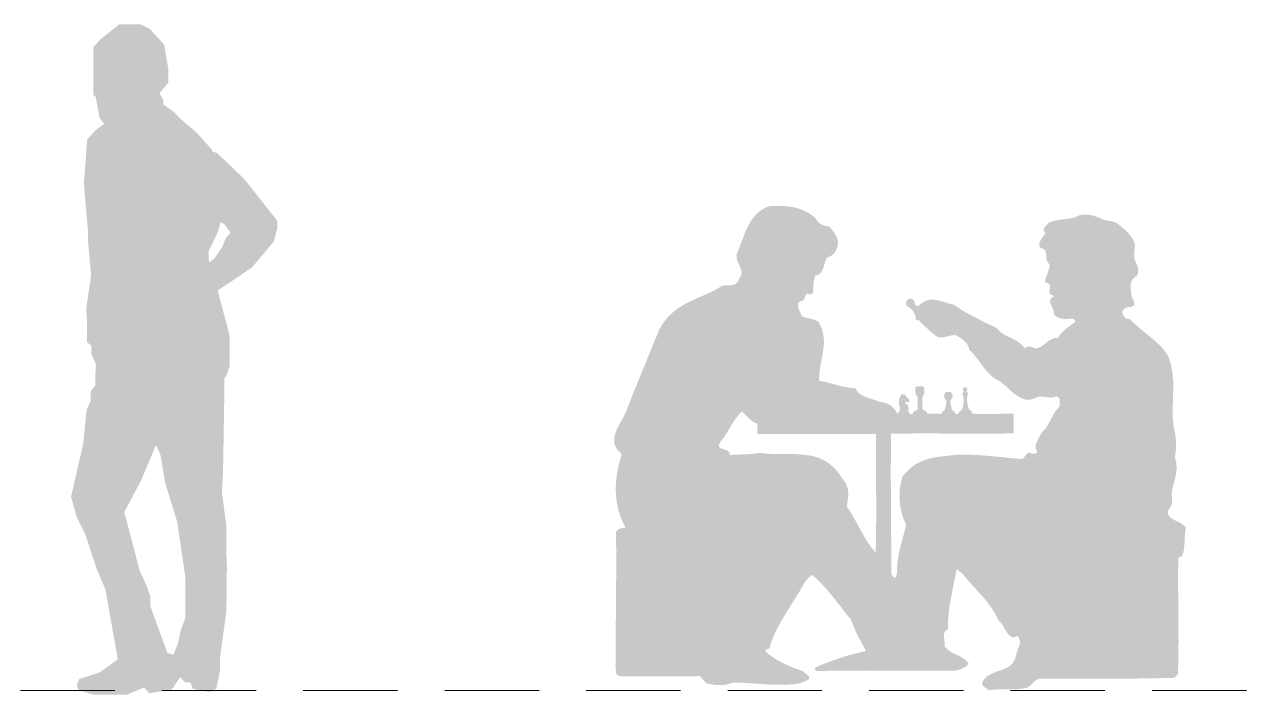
# Model space of a CAD drawing. Header units: millimetres. Extents: x 236 to 248.7, y 149.2 to 166.6.
# Drawn here: x 238.967 to 242.194, y 159.899 to 161.674 of the extents above; entities that cross this region are included whole.
import ezdxf

# ---------------------------------------------------------------- set-up
doc = ezdxf.new("R2010")
doc.units = ezdxf.units.MM
doc.linetypes.add('TRATTEGGIATA2', pattern=[0.375, 0.25, -0.125])
doc.layers.add('FIGURE_PERSONE', color=252, linetype='Continuous', lineweight=0)

msp = doc.modelspace()

# ---------------------------------------------------------------- hatches: boundary and pattern name
at = {"layer": 'FIGURE_PERSONE', "linetype": 'Continuous'}
h = msp.add_hatch(color=252, dxfattribs=at)
h.paths.add_polyline_path([(239.1246, 161.2522), (239.1333, 161.3697), (239.1568, 161.3948), (239.1783, 161.4106), (239.1661, 161.4268), (239.1558, 161.4821), (239.1497, 161.4873), (239.1497, 161.6135), (239.1661, 161.6325), (239.218, 161.674), (239.275, 161.674), (239.2992, 161.6619), (239.3373, 161.6204), (239.3485, 161.5547), (239.3485, 161.5201), (239.3247, 161.4915), (239.3355, 161.4735), (239.3355, 161.4616), (239.3649, 161.4406), (239.377, 161.4268), (239.422, 161.3888), (239.4638, 161.342), (239.465, 161.337), (239.4773, 161.3334), (239.5499, 161.2643), (239.6372, 161.1537), (239.6372, 161.1347), (239.6277, 161.0983), (239.5706, 161.0309), (239.5153, 160.9929), (239.479, 160.9693), (239.511, 160.8494), (239.511, 160.7682), (239.5015, 160.7405), (239.4997, 160.7405), (239.4965, 160.7353), (239.4965, 160.6714), (239.4933, 160.483), (239.4902, 160.4363), (239.5017, 160.3499), (239.5017, 160.2945), (239.5036, 160.2375), (239.5023, 160.1182), (239.4851, 159.9955), (239.4851, 159.9609), (239.4755, 159.9142), (239.4565, 159.9056), (239.4133, 159.9142), (239.4064, 159.9315), (239.3926, 159.9315), (239.3794, 159.9447), (239.358, 159.9125), (239.2975, 159.9022), (239.2906, 159.9108), (239.2837, 159.9177), (239.2387, 159.8987), (239.1488, 159.8987), (239.1102, 159.911), (239.1056, 159.9246), (239.1125, 159.9402), (239.1661, 159.9575), (239.2145, 159.992), (239.1817, 160.177), (239.1575, 160.2341), (239.1281, 160.3239), (239.1056, 160.3689), (239.0905, 160.4228), (239.1229, 160.5642), (239.1316, 160.6524), (239.1428, 160.6766), (239.1428, 160.7025), (239.1545, 160.7174), (239.1545, 160.7388), (239.1566, 160.7734), (239.1445, 160.801), (239.1445, 160.8235), (239.1329, 160.8321), (239.1329, 160.8875), (239.1307, 160.9203), (239.1437, 161.0102), (239.135, 161.1074), (239.135, 161.1312)])
h.paths.add_polyline_path([(239.4869, 161.1497), (239.479, 161.1226), (239.4557, 161.0741), (239.4557, 161.0517), (239.4562, 161.0438), (239.4708, 161.054), (239.4911, 161.0845), (239.5015, 161.1087), (239.5132, 161.1224), (239.4963, 161.145)], flags=16)
h.paths.add_polyline_path([(239.3155, 160.5594), (239.2768, 160.4674), (239.2316, 160.382), (239.2612, 160.2703), (239.2716, 160.2289), (239.2906, 160.1874), (239.301, 160.1583), (239.301, 160.1319), (239.3459, 160.0093), (239.3615, 160.0041), (239.3736, 160.0335), (239.3822, 160.0716), (239.3934, 160.1009), (239.3934, 160.2098), (239.3718, 160.3568), (239.3407, 160.457), (239.3269, 160.5365)], flags=16)
h = msp.add_hatch(color=252, dxfattribs=at)
h.paths.add_polyline_path([(240.9101, 160.6168), (240.9094, 160.6122), (240.9094, 160.6027), (240.9097, 160.5932), (240.9101, 160.5894), (240.9219, 160.5894), (240.9337, 160.589), (240.9451, 160.589), (240.9561, 160.589), (240.9667, 160.589), (240.9774, 160.589), (240.9876, 160.589), (240.9979, 160.5886), (241.0078, 160.5886), (241.0177, 160.5886), (241.0276, 160.5886), (241.0371, 160.5886), (241.0462, 160.5886), (241.0557, 160.5886), (241.0648, 160.5886), (241.0739, 160.5886), (241.083, 160.5886), (241.0922, 160.5886), (241.1013, 160.5886), (241.11, 160.5886), (241.1191, 160.5886), (241.1283, 160.5886), (241.1374, 160.5886), (241.1465, 160.5886), (241.156, 160.5886), (241.1651, 160.5886), (241.1746, 160.5886), (241.1845, 160.5886), (241.194, 160.5886), (241.2039, 160.5886), (241.2142, 160.5886), (241.2244, 160.5886), (241.2244, 160.5073), (241.2248, 160.4286), (241.2248, 160.3511), (241.2237, 160.2751), (241.2183, 160.2808), (241.213, 160.2873), (241.2077, 160.2941), (241.2028, 160.3017), (241.1978, 160.3097), (241.1929, 160.3177), (241.1883, 160.326), (241.1834, 160.3344), (241.1788, 160.3431), (241.1743, 160.3515), (241.1697, 160.3599), (241.1651, 160.3678), (241.1606, 160.3758), (241.156, 160.3834), (241.1514, 160.3903), (241.1469, 160.3967), (241.1484, 160.4066), (241.1499, 160.4161), (241.1507, 160.4256), (241.1511, 160.4347), (241.1495, 160.4435), (241.1469, 160.4522), (241.1423, 160.4613), (241.1355, 160.4701), (241.1256, 160.4853), (241.1146, 160.4982), (241.1032, 160.5085), (241.0914, 160.5168), (241.0789, 160.5233), (241.0656, 160.5282), (241.0519, 160.5316), (241.0378, 160.5335), (241.0234, 160.5351), (241.0086, 160.5358), (240.9937, 160.5358), (240.9785, 160.5358), (240.963, 160.5358), (240.9474, 160.5362), (240.9314, 160.5373), (240.9158, 160.5389), (240.9101, 160.5381), (240.9048, 160.5373), (240.8995, 160.5366), (240.8942, 160.5362), (240.8892, 160.5358), (240.8847, 160.5354), (240.8797, 160.5354), (240.8752, 160.5351), (240.8706, 160.5351), (240.866, 160.5347), (240.8615, 160.5347), (240.8569, 160.5343), (240.852, 160.5343), (240.847, 160.5339), (240.8421, 160.5335), (240.8372, 160.5328), (240.8356, 160.54), (240.8311, 160.5446), (240.825, 160.5472), (240.8182, 160.5491), (240.8124, 160.5514), (240.8086, 160.5544), (240.8079, 160.5598), (240.8117, 160.5681), (240.8197, 160.5784), (240.8269, 160.5886), (240.833, 160.5989), (240.8391, 160.6092), (240.8451, 160.6194), (240.852, 160.6293), (240.86, 160.6392), (240.8691, 160.6487), (240.8729, 160.6445), (240.8778, 160.6399), (240.8828, 160.6346), (240.8885, 160.6297), (240.8942, 160.6247), (240.8999, 160.6209), (240.9052, 160.6179)], flags=16)
h.paths.add_polyline_path([(241.3126, 160.6749), (241.3122, 160.6745), (241.3118, 160.6734), (241.3107, 160.6719), (241.3072, 160.6738), (241.3046, 160.6745), (241.3031, 160.6741), (241.3019, 160.6734), (241.3031, 160.6715), (241.3046, 160.6692), (241.3065, 160.6673), (241.3084, 160.6646), (241.3099, 160.6616), (241.3107, 160.6582), (241.3107, 160.654), (241.3095, 160.6491), (241.3107, 160.6475), (241.3122, 160.6453), (241.3137, 160.6434), (241.3149, 160.6422), (241.316, 160.6422), (241.319, 160.6422), (241.3217, 160.6418), (241.3228, 160.6418), (241.3228, 160.643), (241.3228, 160.6449), (241.3228, 160.6464), (241.3228, 160.6472), (241.3236, 160.6475), (241.3251, 160.6487), (241.327, 160.6498), (241.3289, 160.651), (241.3312, 160.6521), (241.3331, 160.6529), (241.3342, 160.6536), (241.335, 160.6536), (241.335, 160.6669), (241.335, 160.6772), (241.335, 160.684), (241.3346, 160.6867), (241.3338, 160.6882), (241.3335, 160.6893), (241.3323, 160.6905), (241.3308, 160.6912), (241.3293, 160.6966), (241.3285, 160.7042), (241.3285, 160.7106), (241.33, 160.714), (241.3323, 160.7148), (241.3354, 160.7152), (241.3384, 160.7156), (241.3418, 160.7156), (241.3445, 160.7156), (241.3475, 160.7152), (241.3494, 160.7148), (241.3509, 160.714), (241.3521, 160.7091), (241.3525, 160.7019), (241.3521, 160.6954), (241.3502, 160.6916), (241.3498, 160.6912), (241.349, 160.6901), (241.3483, 160.6886), (241.3475, 160.6863), (241.3475, 160.6814), (241.3475, 160.6703), (241.3475, 160.6593), (241.3475, 160.6544), (241.3479, 160.654), (241.349, 160.6532), (241.3509, 160.6525), (241.3529, 160.6513), (241.3551, 160.6502), (241.357, 160.6491), (241.3586, 160.6483), (241.3593, 160.6475), (241.3597, 160.6468), (241.3597, 160.6449), (241.3597, 160.6434), (241.3597, 160.6426), (241.3631, 160.6426), (241.3673, 160.6426), (241.3726, 160.6426), (241.3783, 160.6426), (241.384, 160.6426), (241.3897, 160.6426), (241.395, 160.6426), (241.3992, 160.6426), (241.3992, 160.6434), (241.3992, 160.6456), (241.3992, 160.6475), (241.3992, 160.6487), (241.4, 160.6487), (241.4015, 160.6491), (241.4034, 160.6491), (241.4042, 160.6491), (241.4076, 160.657), (241.4095, 160.6639), (241.4106, 160.67), (241.4106, 160.6764), (241.4095, 160.6783), (241.4072, 160.6829), (241.4049, 160.6874), (241.4038, 160.6897), (241.4045, 160.6912), (241.4064, 160.6947), (241.408, 160.6981), (241.4091, 160.6996), (241.4099, 160.6996), (241.4114, 160.7), (241.4137, 160.7), (241.4163, 160.7), (241.4186, 160.7), (241.4209, 160.7), (241.4224, 160.6996), (241.4232, 160.6996), (241.4239, 160.6985), (241.4258, 160.6954), (241.4273, 160.692), (241.4281, 160.689), (241.427, 160.6871), (241.4247, 160.6829), (241.4224, 160.6787), (241.4213, 160.6768), (241.422, 160.6707), (241.4235, 160.6627), (241.4254, 160.6551), (241.4289, 160.6491), (241.433, 160.6491), (241.433, 160.6483), (241.433, 160.6468), (241.433, 160.6449), (241.4327, 160.6426), (241.4338, 160.6426), (241.4349, 160.6426), (241.4361, 160.6426), (241.4376, 160.6422), (241.4395, 160.6422), (241.441, 160.6426), (241.4429, 160.6426), (241.4448, 160.643), (241.4448, 160.6445), (241.4448, 160.6464), (241.4448, 160.6483), (241.4448, 160.6487), (241.4479, 160.6498), (241.4505, 160.6521), (241.4528, 160.6555), (241.4543, 160.6593), (241.4555, 160.6643), (241.4562, 160.6696), (241.4566, 160.676), (241.4566, 160.6829), (241.4562, 160.6859), (241.4555, 160.6893), (241.4543, 160.6928), (241.4528, 160.6958), (241.4566, 160.7011), (241.4543, 160.7061), (241.4555, 160.7099), (241.4577, 160.7125), (241.46, 160.7133), (241.4627, 160.7129), (241.4653, 160.711), (241.4665, 160.7076), (241.4646, 160.7019), (241.4684, 160.6958), (241.4672, 160.6928), (241.4665, 160.6893), (241.4661, 160.6863), (241.4657, 160.6829), (241.4657, 160.6779), (241.4665, 160.6726), (241.4672, 160.6669), (241.4684, 160.6616), (241.4703, 160.6567), (241.4726, 160.6529), (241.4752, 160.6502), (241.4786, 160.6494), (241.4786, 160.6487), (241.479, 160.6468), (241.479, 160.6445), (241.479, 160.6426), (241.4881, 160.6426), (241.4961, 160.6422), (241.5033, 160.6422), (241.5102, 160.6422), (241.5166, 160.6422), (241.5223, 160.6422), (241.5281, 160.6422), (241.5334, 160.6422), (241.5391, 160.6422), (241.5448, 160.6422), (241.5505, 160.6422), (241.5569, 160.6426), (241.5638, 160.6426), (241.5714, 160.6426), (241.5797, 160.643), (241.5889, 160.643), (241.5892, 160.5905), (241.5809, 160.5905), (241.5725, 160.5905), (241.5641, 160.5902), (241.5558, 160.5902), (241.547, 160.5902), (241.5383, 160.5902), (241.5296, 160.5902), (241.5208, 160.5902), (241.5117, 160.5902), (241.503, 160.5902), (241.4935, 160.5902), (241.4843, 160.5902), (241.4748, 160.5902), (241.4653, 160.5902), (241.4558, 160.5902), (241.446, 160.5902), (241.4361, 160.5902), (241.4258, 160.5902), (241.4159, 160.5902), (241.4053, 160.5902), (241.395, 160.5902), (241.3844, 160.5905), (241.3734, 160.5905), (241.3624, 160.5905), (241.3513, 160.5905), (241.3399, 160.5905), (241.3285, 160.5905), (241.3171, 160.5902), (241.305, 160.5902), (241.2932, 160.5902), (241.281, 160.5902), (241.2685, 160.5902), (241.267, 160.5898), (241.2651, 160.5894), (241.2639, 160.5894), (241.2639, 160.5902), (241.2636, 160.486), (241.2639, 160.3903), (241.2647, 160.3025), (241.2651, 160.2211), (241.2658, 160.2166), (241.2677, 160.2139), (241.27, 160.2113), (241.2723, 160.2075), (241.2761, 160.2101), (241.278, 160.2135), (241.2791, 160.2177), (241.2803, 160.2219), (241.2803, 160.2383), (241.2818, 160.2538), (241.2844, 160.2694), (241.2879, 160.2846), (241.2917, 160.2998), (241.2958, 160.3154), (241.3, 160.3317), (241.3042, 160.3488), (241.297, 160.3648), (241.292, 160.3815), (241.2886, 160.3979), (241.2871, 160.4142), (241.2867, 160.4305), (241.2879, 160.4461), (241.2905, 160.461), (241.2939, 160.4754), (241.3015, 160.4849), (241.3095, 160.4929), (241.3175, 160.5001), (241.3259, 160.5062), (241.3342, 160.5115), (241.3433, 160.5161), (241.3521, 160.5195), (241.3616, 160.5225), (241.3707, 160.5252), (241.3802, 160.5271), (241.3897, 160.5286), (241.3996, 160.5297), (241.4095, 160.5309), (241.4194, 160.532), (241.4292, 160.5328), (241.4391, 160.5339), (241.4486, 160.5343), (241.4585, 160.5343), (241.4684, 160.5339), (241.4786, 160.5339), (241.4889, 160.5332), (241.4992, 160.5328), (241.5098, 160.532), (241.5204, 160.5313), (241.5311, 160.5301), (241.5417, 160.5294), (241.5527, 160.5282), (241.5638, 160.5271), (241.5744, 160.5259), (241.5854, 160.5248), (241.5964, 160.524), (241.6075, 160.5229), (241.6113, 160.5233), (241.6143, 160.5248), (241.617, 160.5271), (241.6193, 160.5301), (241.6215, 160.5328), (241.6238, 160.5358), (241.6261, 160.5381), (241.6291, 160.5396), (241.6318, 160.5392), (241.6352, 160.5381), (241.6383, 160.5373), (241.6417, 160.5366), (241.6447, 160.5366), (241.6478, 160.5373), (241.65, 160.5392), (241.6516, 160.5423), (241.6481, 160.5487), (241.6474, 160.5556), (241.6485, 160.5624), (241.6508, 160.5689), (241.6538, 160.5753), (241.6573, 160.5818), (241.6607, 160.5875), (241.6637, 160.5932), (241.6713, 160.6004), (241.6774, 160.6084), (241.6823, 160.6175), (241.6873, 160.627), (241.6922, 160.6361), (241.6975, 160.6456), (241.7036, 160.654), (241.7112, 160.6616), (241.7108, 160.6654), (241.7108, 160.6696), (241.7112, 160.6738), (241.7112, 160.6779), (241.7108, 160.6817), (241.7093, 160.6848), (241.7067, 160.6874), (241.7021, 160.6886), (241.6953, 160.6863), (241.6884, 160.6855), (241.6816, 160.6859), (241.6744, 160.6871), (241.6675, 160.6878), (241.6607, 160.6882), (241.6542, 160.6874), (241.6478, 160.6852), (241.6409, 160.6821), (241.6345, 160.6802), (241.628, 160.6795), (241.6215, 160.6802), (241.6155, 160.6817), (241.6094, 160.684), (241.6033, 160.6874), (241.5972, 160.6912), (241.5915, 160.6954), (241.5858, 160.7), (241.5801, 160.7049), (241.5744, 160.7099), (241.5691, 160.7152), (241.5634, 160.7197), (241.5581, 160.7247), (241.5524, 160.7289), (241.5455, 160.7323), (241.5391, 160.7361), (241.533, 160.7403), (241.5277, 160.7452), (241.5223, 160.7505), (241.5174, 160.7558), (241.5128, 160.7615), (241.5083, 160.7673), (241.5037, 160.7733), (241.4995, 160.7794), (241.4954, 160.7851), (241.4908, 160.7908), (241.4862, 160.7965), (241.4817, 160.8018), (241.4767, 160.8068), (241.4718, 160.8113), (241.4703, 160.8178), (241.4676, 160.8239), (241.4638, 160.8296), (241.4589, 160.8349), (241.4532, 160.8398), (241.4471, 160.8444), (241.4406, 160.8482), (241.4342, 160.8516), (241.4289, 160.8509), (241.4232, 160.8497), (241.4178, 160.8486), (241.4121, 160.8471), (241.4068, 160.8459), (241.4011, 160.8452), (241.3958, 160.8448), (241.3901, 160.8448), (241.3825, 160.8497), (241.3753, 160.855), (241.3688, 160.8604), (241.3624, 160.8661), (241.3563, 160.8721), (241.3502, 160.8782), (241.3441, 160.8843), (241.338, 160.8904), (241.3357, 160.8908), (241.3338, 160.8904), (241.3323, 160.89), (241.3304, 160.8911), (241.33, 160.8961), (241.3289, 160.9014), (241.3266, 160.9067), (241.324, 160.9124), (241.3202, 160.9174), (241.3156, 160.9219), (241.3107, 160.9257), (241.3046, 160.928), (241.3046, 160.9337), (241.3046, 160.9386), (241.3065, 160.9428), (241.3118, 160.947), (241.3183, 160.9474), (241.3225, 160.9455), (241.3251, 160.9417), (241.3266, 160.9371), (241.3278, 160.9329), (241.3297, 160.9295), (241.3331, 160.928), (241.3384, 160.9291), (241.3441, 160.9345), (241.3498, 160.9383), (241.3559, 160.9413), (241.3616, 160.9432), (241.3677, 160.9444), (241.3738, 160.9447), (241.3798, 160.9444), (241.3855, 160.9436), (241.3916, 160.9421), (241.3977, 160.9406), (241.4034, 160.939), (241.4091, 160.9371), (241.4148, 160.9352), (241.4205, 160.9337), (241.4262, 160.9322), (241.4315, 160.9314), (241.4365, 160.9276), (241.4414, 160.9242), (241.4463, 160.9208), (241.4517, 160.9174), (241.457, 160.9143), (241.4623, 160.9113), (241.4676, 160.9082), (241.4729, 160.9052), (241.4783, 160.9025), (241.4836, 160.8995), (241.4889, 160.8968), (241.4942, 160.8942), (241.4995, 160.8915), (241.5049, 160.8885), (241.5102, 160.8858), (241.5151, 160.8832), (241.5193, 160.8813), (241.5239, 160.8794), (241.5284, 160.8775), (241.533, 160.8756), (241.5372, 160.8733), (241.5414, 160.871), (241.5448, 160.8683), (241.5482, 160.8653), (241.552, 160.8615), (241.5558, 160.8581), (241.5603, 160.855), (241.5645, 160.8524), (241.5691, 160.8497), (241.5737, 160.8474), (241.5786, 160.8455), (241.5832, 160.8433), (241.5881, 160.841), (241.5926, 160.8383), (241.5972, 160.8356), (241.6018, 160.8326), (241.6063, 160.8292), (241.6105, 160.825), (241.6147, 160.8208), (241.6185, 160.8155), (241.6215, 160.8186), (241.625, 160.8201), (241.6288, 160.8208), (241.6329, 160.8205), (241.6367, 160.8197), (241.6405, 160.8182), (241.6436, 160.817), (241.6462, 160.8155), (241.6546, 160.817), (241.6618, 160.8205), (241.669, 160.8254), (241.6763, 160.8311), (241.6831, 160.8364), (241.6903, 160.8406), (241.6983, 160.8433), (241.7067, 160.8433), (241.7108, 160.8501), (241.7158, 160.8562), (241.7215, 160.8619), (241.7272, 160.8672), (241.7336, 160.8721), (241.7401, 160.8767), (241.7462, 160.8816), (241.7523, 160.8862), (241.7527, 160.8881), (241.7511, 160.8904), (241.7489, 160.8923), (241.747, 160.8942), (241.7397, 160.8942), (241.7325, 160.8938), (241.7257, 160.8938), (241.7188, 160.8942), (241.712, 160.8957), (241.7059, 160.898), (241.7002, 160.9018), (241.6949, 160.9075), (241.6956, 160.9136), (241.6937, 160.92), (241.6911, 160.9261), (241.688, 160.9326), (241.6858, 160.9386), (241.6861, 160.9444), (241.6896, 160.9497), (241.6972, 160.9546), (241.6888, 160.9573), (241.6846, 160.9614), (241.6839, 160.9664), (241.6846, 160.9725), (241.6854, 160.9782), (241.6846, 160.9835), (241.6808, 160.9881), (241.6725, 160.9907), (241.6732, 160.9964), (241.6744, 161.0017), (241.6763, 161.007), (241.6782, 161.0124), (241.6804, 161.0181), (241.6823, 161.0242), (241.6839, 161.0306), (241.6846, 161.0378), (241.6793, 161.0447), (241.6766, 161.0511), (241.6755, 161.058), (241.6755, 161.0644), (241.6747, 161.0701), (241.6728, 161.0751), (241.6683, 161.0793), (241.6599, 161.0819), (241.6573, 161.0869), (241.6569, 161.0914), (241.658, 161.0964), (241.6603, 161.1013), (241.6633, 161.1062), (241.6671, 161.1116), (241.6706, 161.1165), (241.674, 161.1214), (241.6706, 161.1249), (241.669, 161.1279), (241.669, 161.1317), (241.6706, 161.1351), (241.6728, 161.1385), (241.6755, 161.142), (241.6785, 161.145), (241.6812, 161.148), (241.6861, 161.1503), (241.6911, 161.1518), (241.6956, 161.1534), (241.7006, 161.1545), (241.7052, 161.1553), (241.7097, 161.156), (241.7146, 161.1568), (241.7192, 161.1572), (241.7238, 161.1579), (241.7283, 161.1583), (241.7333, 161.1591), (241.7378, 161.1598), (241.7424, 161.1606), (241.7473, 161.1617), (241.7519, 161.1632), (241.7568, 161.1651), (241.7633, 161.1682), (241.7709, 161.1701), (241.7785, 161.1705), (241.7861, 161.1697), (241.7941, 161.1686), (241.8017, 161.1667), (241.8089, 161.1644), (241.8153, 161.1621), (241.8218, 161.1587), (241.8283, 161.1564), (241.8344, 161.1549), (241.8408, 161.1538), (241.8465, 161.153), (241.8526, 161.1515), (241.8587, 161.1492), (241.8648, 161.1461), (241.872, 161.1401), (241.8792, 161.134), (241.886, 161.1279), (241.8925, 161.1218), (241.8982, 161.115), (241.9035, 161.1078), (241.9077, 161.0998), (241.9111, 161.0907), (241.91, 161.0777), (241.9085, 161.0656), (241.9092, 161.0538), (241.9138, 161.0416), (241.918, 161.0344), (241.9195, 161.0253), (241.9187, 161.0154), (241.9157, 161.0074), (241.9088, 161.0032), (241.9043, 160.9983), (241.9012, 160.9926), (241.8997, 160.9862), (241.8993, 160.9797), (241.8997, 160.9732), (241.9005, 160.9668), (241.9009, 160.9611), (241.9012, 160.9561), (241.9031, 160.9508), (241.9054, 160.9455), (241.9081, 160.9406), (241.9092, 160.9356), (241.9088, 160.9314), (241.9062, 160.928), (241.9001, 160.9257), (241.8963, 160.9257), (241.8925, 160.925), (241.8887, 160.9242), (241.8853, 160.9227), (241.8822, 160.9204), (241.8796, 160.9177), (241.8781, 160.9143), (241.8773, 160.9101), (241.8784, 160.9067), (241.88, 160.9033), (241.8819, 160.9003), (241.8845, 160.8976), (241.8872, 160.8953), (241.8902, 160.8938), (241.8933, 160.8934), (241.8963, 160.8942), (241.9024, 160.8881), (241.9088, 160.882), (241.9153, 160.8763), (241.9218, 160.8706), (241.9286, 160.8649), (241.9354, 160.8592), (241.9427, 160.8535), (241.9495, 160.8478), (241.9564, 160.8421), (241.9628, 160.8364), (241.9696, 160.8303), (241.9761, 160.8243), (241.9822, 160.8178), (241.9879, 160.811), (241.9936, 160.8037), (241.9985, 160.7965), (242.0061, 160.7745), (242.0103, 160.7517), (242.0122, 160.7281), (242.0122, 160.7045), (242.0115, 160.6806), (242.0107, 160.6567), (242.0111, 160.6331), (242.013, 160.6103), (242.0175, 160.5902), (242.0198, 160.5685), (242.0194, 160.5472), (242.0168, 160.5278), (242.0202, 160.5142), (242.0213, 160.5009), (242.0206, 160.4883), (242.0183, 160.4762), (242.0156, 160.464), (242.0122, 160.4522), (242.0096, 160.4408), (242.0077, 160.429), (242.0088, 160.4237), (242.0092, 160.4184), (242.0096, 160.4131), (242.0088, 160.4078), (242.0077, 160.4021), (242.0054, 160.3967), (242.002, 160.3914), (241.9978, 160.3857), (241.9989, 160.3766), (242.0027, 160.3701), (242.0084, 160.3652), (242.0153, 160.361), (242.0232, 160.3572), (242.0316, 160.353), (242.0396, 160.3477), (242.0464, 160.3409), (242.0441, 160.3314), (242.0434, 160.3215), (242.0426, 160.3116), (242.0422, 160.3013), (242.0415, 160.2915), (242.0403, 160.282), (242.0381, 160.2728), (242.0346, 160.2649), (242.032, 160.2637), (242.0297, 160.2626), (242.0274, 160.2618), (242.0255, 160.2622), (242.0251, 160.1908), (242.0259, 160.1163), (242.0263, 160.038), (242.0251, 159.9544), (242.0236, 159.9525), (242.0225, 159.9506), (242.0209, 159.949), (242.0198, 159.9475), (242.0183, 159.946), (242.0164, 159.9449), (242.0145, 159.9437), (242.0122, 159.943), (241.9974, 159.9426), (241.9829, 159.9426), (241.9693, 159.9422), (241.9556, 159.9418), (241.9427, 159.9418), (241.9301, 159.9418), (241.918, 159.9414), (241.9062, 159.9414), (241.8948, 159.9414), (241.8834, 159.9411), (241.8727, 159.9411), (241.8621, 159.9411), (241.8515, 159.9411), (241.8412, 159.9411), (241.8309, 159.9407), (241.8211, 159.9407), (241.8112, 159.9407), (241.8013, 159.9407), (241.7914, 159.9407), (241.7819, 159.9407), (241.772, 159.9407), (241.7621, 159.9407), (241.7523, 159.9407), (241.7424, 159.9407), (241.7325, 159.9407), (241.7222, 159.9407), (241.7116, 159.9407), (241.701, 159.9407), (241.6903, 159.9407), (241.6793, 159.9407), (241.6679, 159.9407), (241.6561, 159.9407), (241.6508, 159.938), (241.6459, 159.935), (241.6417, 159.9308), (241.6375, 159.927), (241.6333, 159.9232), (241.6291, 159.9198), (241.6246, 159.9171), (241.62, 159.916), (241.6143, 159.9148), (241.6082, 159.9141), (241.6021, 159.9133), (241.5961, 159.9129), (241.5896, 159.9126), (241.5835, 159.9126), (241.5771, 159.9126), (241.5706, 159.9126), (241.5641, 159.9126), (241.5577, 159.9126), (241.5516, 159.9126), (241.5455, 159.9122), (241.5395, 159.9122), (241.5334, 159.9118), (241.5277, 159.911), (241.5223, 159.9103), (241.5201, 159.9126), (241.5174, 159.9148), (241.514, 159.9171), (241.5106, 159.9198), (241.5079, 159.9224), (241.506, 159.9259), (241.5056, 159.9297), (241.5068, 159.9338), (241.5121, 159.9403), (241.5174, 159.946), (241.5235, 159.9502), (241.53, 159.9536), (241.5368, 159.9566), (241.5432, 159.9593), (241.5501, 159.9616), (241.5569, 159.9639), (241.5634, 159.9661), (241.5699, 159.9692), (241.5756, 159.9722), (241.5813, 159.9764), (241.5862, 159.9817), (241.5904, 159.9878), (241.5938, 159.9954), (241.5964, 160.0045), (241.5972, 160.0102), (241.5991, 160.0163), (241.6018, 160.0224), (241.6041, 160.0285), (241.606, 160.0346), (241.606, 160.041), (241.6041, 160.0475), (241.5995, 160.0539), (241.5904, 160.0501), (241.5828, 160.0517), (241.5763, 160.057), (241.5706, 160.0646), (241.5653, 160.0733), (241.5603, 160.0824), (241.5546, 160.0904), (241.5486, 160.0961), (241.5448, 160.1045), (241.5406, 160.1128), (241.5357, 160.1208), (241.5303, 160.1288), (241.5246, 160.1368), (241.5185, 160.1444), (241.5125, 160.1524), (241.5056, 160.16), (241.4988, 160.1676), (241.4919, 160.1752), (241.4851, 160.1828), (241.4783, 160.1904), (241.4714, 160.198), (241.4646, 160.2056), (241.4581, 160.2135), (241.452, 160.2211), (241.4498, 160.2219), (241.4479, 160.223), (241.446, 160.2246), (241.4444, 160.2261), (241.4429, 160.228), (241.4414, 160.2291), (241.4399, 160.2303), (241.4384, 160.231), (241.4342, 160.2105), (241.43, 160.1904), (241.4262, 160.1702), (241.4224, 160.1509), (241.419, 160.1311), (241.4167, 160.1113), (241.4152, 160.0916), (241.4148, 160.071), (241.4087, 160.068), (241.4057, 160.0631), (241.4045, 160.057), (241.4045, 160.0501), (241.4053, 160.0433), (241.4064, 160.0368), (241.4068, 160.0311), (241.4061, 160.027), (241.4099, 160.0224), (241.414, 160.0186), (241.4178, 160.0156), (241.422, 160.0125), (241.4262, 160.0102), (241.43, 160.0079), (241.4342, 160.006), (241.4384, 160.0041), (241.4425, 160.0022), (241.4467, 160.0003), (241.4505, 159.9984), (241.4547, 159.9958), (241.4585, 159.9931), (241.4623, 159.9897), (241.4661, 159.9859), (241.4699, 159.9814), (241.4688, 159.9791), (241.4661, 159.976), (241.4619, 159.9726), (241.4566, 159.9696), (241.4505, 159.9665), (241.4437, 159.9642), (241.4368, 159.9627), (241.4304, 159.9623), (241.4163, 159.9623), (241.4026, 159.9623), (241.3897, 159.9623), (241.3768, 159.9623), (241.3643, 159.9623), (241.3521, 159.9623), (241.3403, 159.9623), (241.3289, 159.9623), (241.3175, 159.9623), (241.3065, 159.9623), (241.2955, 159.9623), (241.2848, 159.9623), (241.2742, 159.9623), (241.2636, 159.9623), (241.2533, 159.9623), (241.243, 159.9623), (241.2328, 159.9623), (241.2225, 159.9623), (241.2123, 159.9627), (241.202, 159.9623), (241.1917, 159.9623), (241.1815, 159.9623), (241.1708, 159.9623), (241.1602, 159.9623), (241.1495, 159.9623), (241.1385, 159.9623), (241.1275, 159.962), (241.1161, 159.962), (241.1043, 159.962), (241.0922, 159.9616), (241.08, 159.9616), (241.0675, 159.9612), (241.0644, 159.9627), (241.0625, 159.9654), (241.0621, 159.9684), (241.0644, 159.9711), (241.0724, 159.9745), (241.0804, 159.9776), (241.0884, 159.981), (241.0963, 159.984), (241.1047, 159.9871), (241.1127, 159.9901), (241.121, 159.9931), (241.129, 159.9958), (241.1374, 159.9984), (241.1457, 160.0011), (241.1537, 160.0034), (241.1621, 160.0057), (241.1701, 160.0076), (241.1784, 160.0095), (241.1864, 160.0114), (241.1944, 160.0129), (241.1955, 160.014), (241.1959, 160.0152), (241.1963, 160.0159), (241.197, 160.0167), (241.191, 160.0273), (241.1856, 160.0376), (241.1803, 160.0471), (241.1754, 160.0566), (241.1708, 160.0657), (241.1667, 160.0756), (241.1625, 160.0855), (241.1583, 160.0965), (241.1522, 160.1041), (241.1461, 160.1117), (241.14, 160.1197), (241.1343, 160.1273), (241.1283, 160.1349), (241.1226, 160.1421), (241.1165, 160.1497), (241.1104, 160.1573), (241.1043, 160.1649), (241.0982, 160.1721), (241.0918, 160.1797), (241.0849, 160.1869), (241.0781, 160.1942), (241.0709, 160.2014), (241.0637, 160.2086), (241.0557, 160.2158), (241.0515, 160.2132), (241.0481, 160.2101), (241.0443, 160.2067), (241.0412, 160.2033), (241.0382, 160.1995), (241.0355, 160.1957), (241.0329, 160.1919), (241.0306, 160.1877), (241.0245, 160.1771), (241.0184, 160.1668), (241.012, 160.1565), (241.0055, 160.1463), (240.9991, 160.136), (240.9926, 160.1258), (240.9865, 160.1159), (240.9804, 160.1056), (240.9743, 160.0954), (240.9686, 160.0851), (240.963, 160.0745), (240.9576, 160.0642), (240.9531, 160.0536), (240.9485, 160.0425), (240.9447, 160.0315), (240.9413, 160.0205), (240.9375, 160.0197), (240.9341, 160.019), (240.9318, 160.0175), (240.931, 160.0133), (240.9371, 160.0083), (240.9432, 160.0034), (240.9493, 159.9992), (240.9554, 159.995), (240.9614, 159.9912), (240.9675, 159.9878), (240.974, 159.9844), (240.98, 159.9814), (240.9861, 159.9783), (240.9922, 159.9753), (240.9987, 159.9726), (241.0048, 159.9703), (241.0112, 159.9677), (241.018, 159.9654), (241.0245, 159.9631), (241.0314, 159.9608), (241.0333, 159.9582), (241.0359, 159.9559), (241.0386, 159.954), (241.0416, 159.9517), (241.0443, 159.9494), (241.0462, 159.9471), (241.0473, 159.9445), (241.0469, 159.9411), (241.0439, 159.938), (241.0409, 159.9361), (241.0378, 159.9346), (241.0352, 159.9335), (241.0325, 159.9327), (241.0295, 159.9319), (241.0264, 159.9304), (241.0234, 159.9289), (241.0116, 159.927), (241.0006, 159.9259), (240.9892, 159.9251), (240.9781, 159.9247), (240.9675, 159.9247), (240.9565, 159.9247), (240.9458, 159.9251), (240.9352, 159.9259), (240.9246, 159.9266), (240.9136, 159.9274), (240.9025, 159.9281), (240.8915, 159.9289), (240.8801, 159.9297), (240.8683, 159.93), (240.8565, 159.9304), (240.8444, 159.9308), (240.8402, 159.9289), (240.836, 159.9274), (240.8318, 159.9262), (240.8277, 159.9255), (240.8235, 159.9247), (240.8189, 159.924), (240.8147, 159.924), (240.8105, 159.924), (240.806, 159.924), (240.8018, 159.924), (240.7973, 159.9243), (240.7927, 159.9251), (240.7885, 159.9259), (240.784, 159.9262), (240.7794, 159.9274), (240.7748, 159.9281), (240.7729, 159.9308), (240.7706, 159.9331), (240.7684, 159.9354), (240.7661, 159.938), (240.7638, 159.9403), (240.7619, 159.9426), (240.76, 159.9452), (240.7581, 159.9479), (240.7444, 159.9475), (240.7315, 159.9471), (240.7186, 159.9471), (240.7057, 159.9471), (240.6931, 159.9468), (240.6806, 159.9471), (240.6677, 159.9471), (240.6551, 159.9471), (240.6426, 159.9471), (240.6297, 159.9471), (240.6164, 159.9475), (240.6031, 159.9475), (240.589, 159.9475), (240.5749, 159.9475), (240.5601, 159.9471), (240.5449, 159.9471), (240.5434, 159.9479), (240.5415, 159.949), (240.5396, 159.9502), (240.5377, 159.9521), (240.5362, 159.9536), (240.535, 159.9555), (240.5347, 159.9574), (240.5347, 159.9589), (240.5343, 160.0478), (240.535, 160.1368), (240.5358, 160.2291), (240.5354, 160.3295), (240.5381, 160.3333), (240.5411, 160.3359), (240.5438, 160.3378), (240.5468, 160.339), (240.5502, 160.3393), (240.5533, 160.3397), (240.5567, 160.3397), (240.5605, 160.3397), (240.5491, 160.3644), (240.5411, 160.3891), (240.5362, 160.4135), (240.5343, 160.4382), (240.535, 160.4629), (240.5381, 160.4872), (240.5434, 160.5111), (240.5506, 160.5351), (240.543, 160.5423), (240.5373, 160.5495), (240.5331, 160.5571), (240.5309, 160.5643), (240.5301, 160.5719), (240.5305, 160.5791), (240.532, 160.5867), (240.5347, 160.5943), (240.5377, 160.6019), (240.5415, 160.6095), (240.5453, 160.6171), (240.5495, 160.6247), (240.554, 160.6323), (240.5578, 160.6399), (240.5616, 160.6479), (240.5647, 160.6555), (240.57, 160.6692), (240.5753, 160.6829), (240.5806, 160.6962), (240.586, 160.7095), (240.5913, 160.7228), (240.5966, 160.7357), (240.6019, 160.7486), (240.6072, 160.7619), (240.6126, 160.7749), (240.6179, 160.7878), (240.6232, 160.8007), (240.6285, 160.814), (240.6338, 160.8269), (240.6392, 160.8398), (240.6449, 160.8531), (240.6502, 160.8664), (240.6578, 160.8794), (240.6665, 160.8911), (240.6753, 160.9014), (240.6851, 160.9105), (240.695, 160.9185), (240.7053, 160.9257), (240.7163, 160.9322), (240.7273, 160.9379), (240.7384, 160.9432), (240.7498, 160.9485), (240.7611, 160.9535), (240.7729, 160.9584), (240.7843, 160.9637), (240.7954, 160.9694), (240.8064, 160.9755), (240.8174, 160.982), (240.8242, 160.9824), (240.8307, 160.9824), (240.8375, 160.9827), (240.8436, 160.9835), (240.8497, 160.9854), (240.8546, 160.9888), (240.8592, 160.9941), (240.8626, 161.0017), (240.8668, 161.0097), (240.8679, 161.0173), (240.8664, 161.0253), (240.8634, 161.0329), (240.86, 161.0409), (240.8565, 161.0485), (240.8546, 161.0568), (240.8546, 161.0648), (240.8581, 161.0728), (240.8615, 161.0812), (240.8649, 161.0899), (240.8683, 161.0994), (240.8721, 161.1089), (240.8755, 161.1184), (240.8797, 161.1279), (240.8843, 161.1374), (240.8888, 161.1461), (240.8942, 161.1549), (240.9002, 161.1632), (240.9071, 161.1708), (240.9143, 161.1777), (240.9227, 161.1838), (240.9318, 161.1887), (240.942, 161.1925), (240.9504, 161.1925), (240.9588, 161.1929), (240.9667, 161.1929), (240.9743, 161.1929), (240.9819, 161.1925), (240.9896, 161.1918), (240.9972, 161.191), (241.0044, 161.1898), (241.012, 161.1883), (241.0192, 161.186), (241.0264, 161.1838), (241.0336, 161.1803), (241.0412, 161.1765), (241.0488, 161.172), (241.0564, 161.167), (241.064, 161.161), (241.0671, 161.1553), (241.0709, 161.1507), (241.0751, 161.1469), (241.08, 161.1439), (241.0853, 161.1416), (241.0903, 161.1401), (241.0956, 161.1393), (241.1001, 161.1385), (241.1062, 161.1317), (241.1115, 161.1249), (241.1161, 161.118), (241.1199, 161.1112), (241.1226, 161.104), (241.1237, 161.0964), (241.1229, 161.0884), (241.1207, 161.08), (241.1188, 161.0755), (241.1165, 161.0717), (241.1138, 161.0679), (241.1104, 161.0648), (241.107, 161.0622), (241.1032, 161.0599), (241.099, 161.058), (241.0944, 161.0561), (241.091, 161.0496), (241.0887, 161.042), (241.0865, 161.0344), (241.0838, 161.0268), (241.0808, 161.02), (241.0766, 161.0143), (241.0709, 161.0105), (241.0633, 161.0089), (241.0602, 160.9979), (241.0587, 160.9869), (241.0583, 160.9755), (241.0576, 160.9645), (241.0557, 160.9618), (241.0538, 160.9603), (241.0515, 160.9592), (241.0492, 160.9592), (241.0469, 160.9592), (241.0447, 160.9595), (241.0424, 160.9603), (241.0405, 160.9607), (241.0386, 160.9576), (241.0367, 160.9542), (241.0352, 160.9504), (241.0336, 160.947), (241.0317, 160.9436), (241.0298, 160.9417), (241.0268, 160.9406), (241.0234, 160.9413), (241.0192, 160.9367), (241.0177, 160.9318), (241.0177, 160.9265), (241.0192, 160.9212), (241.0211, 160.9155), (241.0237, 160.9101), (241.0264, 160.9048), (241.0283, 160.8999), (241.034, 160.8984), (241.0397, 160.8968), (241.0454, 160.8957), (241.0515, 160.8942), (241.0572, 160.8927), (241.0625, 160.8908), (241.0678, 160.8885), (241.0728, 160.8858), (241.0811, 160.8668), (241.0853, 160.8482), (241.0865, 160.83), (241.0846, 160.8117), (241.0815, 160.7938), (241.0781, 160.7752), (241.0751, 160.7566), (241.0735, 160.7376), (241.0735, 160.7349), (241.0735, 160.733), (241.0739, 160.7311), (241.0747, 160.7293), (241.0808, 160.7285), (241.0865, 160.7274), (241.0925, 160.7262), (241.0982, 160.7247), (241.1043, 160.7232), (241.11, 160.7216), (241.1157, 160.7201), (241.1218, 160.7186), (241.1275, 160.7167), (241.1336, 160.7152), (241.1393, 160.714), (241.1454, 160.7129), (241.1514, 160.7121), (241.1575, 160.7114), (241.1636, 160.711), (241.1697, 160.711), (241.172, 160.7064), (241.1746, 160.7023), (241.1777, 160.6988), (241.1811, 160.6954), (241.1853, 160.6928), (241.1894, 160.6905), (241.1936, 160.6882), (241.1982, 160.6863), (241.2031, 160.6848), (241.2077, 160.6833), (241.2126, 160.6817), (241.2172, 160.6802), (241.2221, 160.6787), (241.2267, 160.6772), (241.2309, 160.6757), (241.235, 160.6738), (241.2423, 160.673), (241.2495, 160.6715), (241.256, 160.6688), (241.262, 160.6654), (241.2674, 160.6608), (241.2727, 160.6555), (241.2772, 160.6494), (241.281, 160.6422), (241.2822, 160.6437), (241.2837, 160.646), (241.2852, 160.6479), (241.286, 160.6494), (241.2882, 160.6567), (241.2867, 160.6635), (241.2848, 160.6707), (241.2852, 160.6787), (241.2856, 160.6821), (241.2867, 160.6848), (241.2882, 160.6874), (241.2901, 160.6909), (241.292, 160.6935), (241.2936, 160.6943), (241.2947, 160.6947), (241.2966, 160.6943), (241.2981, 160.6935), (241.2996, 160.6931), (241.3008, 160.6928), (241.3019, 160.6943), (241.3023, 160.6928), (241.3027, 160.6912), (241.3034, 160.6901), (241.3042, 160.689), (241.3076, 160.6852), (241.3107, 160.6814), (241.3126, 160.6779)])

# ---------------------------------------------------------------- linework, layer by layer
at = {"layer": 'FIGURE_PERSONE', "color": 252, "linetype": 'TRATTEGGIATA2'}
msp.add_line((235.9562, 159.9094), (248.6528, 159.9094), dxfattribs=at)

doc.saveas('drawing.dxf')
